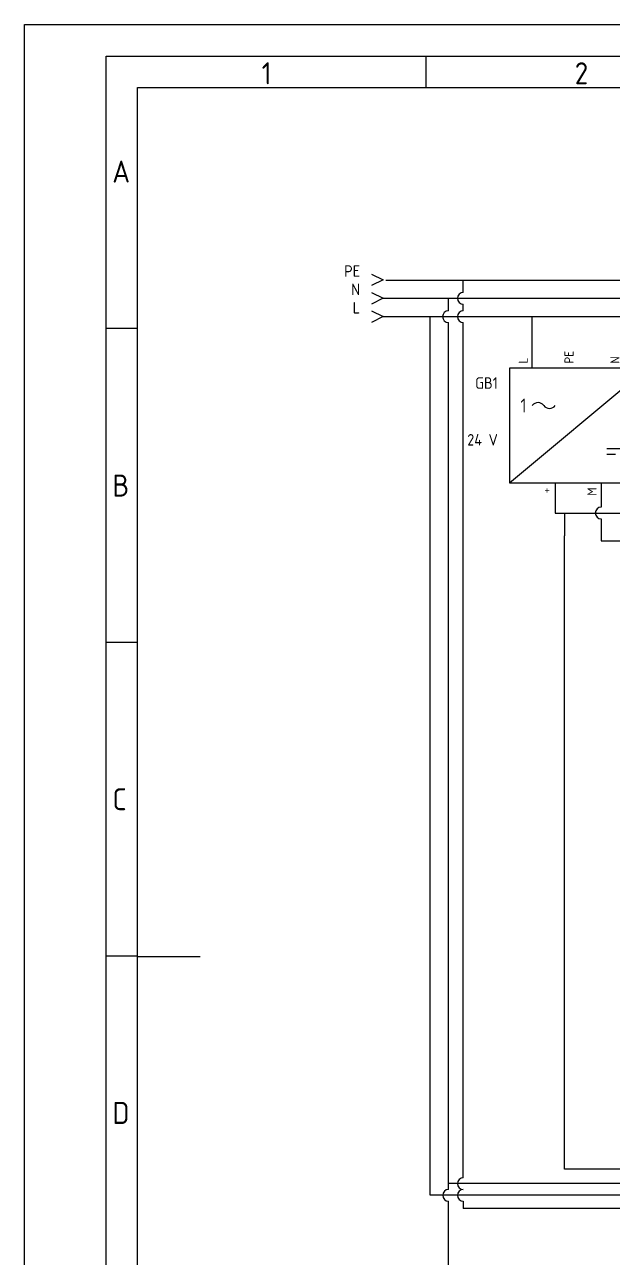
# Model space of a CAD drawing. Header units: millimetres. Extents: x 408 to 981, y 278 to 684.
# Drawn here: x 407.7 to 535.7, y 415.7 to 684.1 of the extents above; entities that cross this region are included whole.
import ezdxf
from ezdxf.enums import TextEntityAlignment as Align

# ---------------------------------------------------------------- set-up
doc = ezdxf.new("R2010")
doc.units = ezdxf.units.MM
for name, color, linetype in [('035', 5, 'Continuous'), ('07', 7, 'Continuous'), ('DESC', 1, 'Continuous'), ('RED_2.5mm^2', 1, 'Continuous'), ('SYMS', 7, 'Continuous'), ('TAGS', 51, 'Continuous'), ('TERMS', 4, 'Continuous')]:
    doc.layers.add(name, color=color, linetype=linetype)
doc.styles.add('ISO Proportional', font='isocp.shx')
doc.styles.add('WD_IEC', font='isocp2.shx', dxfattribs={"width": 0.9, "height": 4})

# ---------------------------------------------------------------- blocks, each defined once
blk = doc.blocks.new('HA1X3Y')
blk.add_lwpolyline([(-2.5, 1.25), (0, 0), (-2.5, -1.25)])
at = {"style": 'WD_IEC'}
blk.add_attdef('DESC1', text='', height=2.5, dxfattribs=at).set_placement((-5, 0.675), align=Align.RIGHT)
at = {"style": 'WD_IEC', "flags": 1}
blk.add_attdef('X1TERM01', (0, 0), '', height=0.32, dxfattribs=at)
at = {"style": 'WD_IEC'}
blk.add_attdef('DESC2', text='', height=2.5, dxfattribs=at).set_placement((-5, -0.675), align=Align.TOP_RIGHT)
blk = doc.blocks.new('VPW1_1PH')
for p, q in [((-5, -25), (25, 0)), ((16.25, -17.5), (21.25, -17.5)), ((16.25, -18.75), (18.125, -18.75)), ((21.25, -18.75), (19.375, -18.75))]:
    blk.add_line(p, q)
blk.add_lwpolyline([(-5, 0), (-5, -25), (25, -25), (25, 0)], close=True)
for centre, start, end in [((1.25, -9.0625), 36.869898, 143.130102), ((3.75, -7.1875), 216.869898, 323.130102)]:
    blk.add_arc(centre, 1.5625, start, end)
at = {"style": 'WD_IEC'}
blk.add_text('1', height=3, dxfattribs=at).set_placement((-1.25, -8.125), align=Align.MIDDLE_RIGHT)
for tag, p in [('TERM01', (-1, 1)), ('TERM02', (9, 1)), ('TERM03', (19, 1))]:
    blk.add_attdef(tag, p, '', height=2, rotation=90, dxfattribs=at)
for tag, p in [('INST', (-7.5, 2.5)), ('LOC', (-7.5, -1)), ('TAG1', (-7.5, -4.5)), ('RATING1', (-7.5, -9)), ('XREF', (-7.5, -13)), ('DESC1', (-7.5, -16.85)), ('DESC2', (-7.5, -20.35)), ('DESC3', (-7.5, -23.85))]:
    blk.add_attdef(tag, text='', height=2.5, dxfattribs=at).set_placement(p, align=Align.RIGHT)
at = {"style": 'WD_IEC', "flags": 1}
for tag, p, height in [('X2TERM01', (0, 0), 0.32), ('X2TERM02', (10, 0), 0.32), ('X2TERM03', (20, 0), 0.32), ('MFG', (27.75, -1), 1.5), ('CAT', (27.75, -3.5), 1.5), ('ASSYCODE', (26, -21.5), 1), ('FAMILY', (26, -23), 1), ('CATDESC', (26, -24.5), 1), ('X8TERM04', (5, -25), 0.32), ('X8TERM05', (15, -25), 0.32)]:
    blk.add_attdef(tag, p, '', height=height, dxfattribs=at)
at = {"style": 'WD_IEC'}
for tag, p in [('TERM04', (4, -26)), ('TERM05', (14, -26))]:
    blk.add_attdef(tag, text='', height=2, rotation=90, dxfattribs=at).set_placement(p, align=Align.RIGHT)
blk = doc.blocks.new('IEC_border_a3')
at = {"layer": '035'}
for p, q in [((64, 292), (64, 287)), ((17.97, 248.58), (12.98, 248.58)), ((17.98, 198.54), (13, 198.54)), ((17.98, 148.54), (13, 148.54))]:
    blk.add_line(p, q, dxfattribs=at)
for points in [[(0, 297), (420, 297), (420, 0), (0, 0)], [(18, 287), (410, 287), (410, 10), (18, 10)]]:
    blk.add_lwpolyline(points, close=True, dxfattribs=at)
at = {"layer": '07'}
blk.add_line((18, 148.5), (28, 148.5), dxfattribs=at)
blk.add_lwpolyline([(13, 292), (415, 292), (415, 5), (13, 5)], close=True, dxfattribs=at)
at = {"layer": '035', "style": 'ISO Proportional'}
for s, p in [('1', (37.81, 287.5)), ('2', (87.73, 287.5)), ('A', (13.98, 271.83)), ('B', (14, 221.79)), ('C', (14, 171.79)), ('D', (14, 121.79))]:
    blk.add_text(s, height=3.5, dxfattribs=at).set_placement(p)

msp = doc.modelspace()

# ---------------------------------------------------------------- linework, layer by layer
at = {"layer": 'RED_2.5mm^2'}
for p, q in [((485.77, 624.54), (880.5, 624.54)), ((500.05, 621.81), (500.05, 624.54)), ((485.77, 620.54), (880.5, 620.54)), ((496.04, 429.23), (496.04, 620.54)), ((518.29, 609.33), (518.29, 620.54)), ((500.05, 431.77), (500.05, 619.27)), ((523.29, 584.33), (523.29, 577.79)), ((523.29, 577.79), (525.32, 577.79)), ((525.32, 577.79), (545.76, 577.79)), ((525.32, 577.79), (525.32, 572.79)), ((525.32, 434.9), (525.32, 572.79)), ((593.38, 434.9), (525.32, 434.9)), ((500.05, 430.5), (500.05, 431.77)), ((549.84, 431.77), (500.05, 431.77)), ((661.6, 429.23), (496.04, 429.23)), ((500.05, 382.63), (500.05, 427.96))]:
    msp.add_line(p, q, dxfattribs=at)
at = {"layer": 'RED_2.5mm^2', "color": 1}
for p, q in [((533.29, 584.33), (533.29, 579.06)), ((533.29, 576.52), (533.29, 571.7)), ((533.29, 571.7), (549.77, 571.7))]:
    msp.add_line(p, q, dxfattribs=at)
at = {"layer": 'RED_2.5mm^2'}
for centre in [(500.01, 620.54), (500.05, 429.23)]:
    msp.add_arc(centre, 1.27, 90, 270, dxfattribs=at)
at = {"layer": 'RED_2.5mm^2', "color": 1}
msp.add_arc((533.29, 577.79), 1.27, 90, 270, dxfattribs=at)
at = {"layer": 'TAGS'}
for p, q in [((486.35, 628.52), (880.5, 628.52)), ((503.26, 625.81), (503.26, 628.54)), ((503.26, 621.81), (503.26, 623.27)), ((503.26, 433.04), (503.26, 619.27)), ((503.26, 427.96), (503.26, 426.39)), ((554.92, 426.39), (503.26, 426.39))]:
    msp.add_line(p, q, dxfattribs=at)
for centre in [(503.26, 624.54), (503.26, 620.54), (503.26, 431.77), (503.26, 429.23)]:
    msp.add_arc(centre, 1.27, 90, 270, dxfattribs=at)

# ---------------------------------------------------------------- block references
at = {"xscale": 1.366054111090824, "yscale": 1.366054111090824, "zscale": 1.366054111090824}
msp.add_blockref('IEC_border_a3', (407.69, 278.4), dxfattribs=at)
at = {"layer": 'SYMS'}
ref = msp.add_blockref('HA1X3Y', (485.77, 628.54), dxfattribs=at)
ref.add_attrib('DESC1', 'PE', dxfattribs={"layer": 'DESC', "height": 2.5, "style": 'WD_IEC'}).set_placement((480.77, 629.22), align=Align.RIGHT)
ref = msp.add_blockref('HA1X3Y', (485.77, 624.54), dxfattribs=at)
ref.add_attrib('DESC1', 'N', dxfattribs={"layer": 'DESC', "height": 2.5, "style": 'WD_IEC'}).set_placement((480.77, 625.22), align=Align.RIGHT)
ref = msp.add_blockref('HA1X3Y', (485.77, 620.54), dxfattribs=at)
ref.add_attrib('DESC1', 'L', dxfattribs={"layer": 'DESC', "height": 2.5, "style": 'WD_IEC'}).set_placement((480.77, 621.22), align=Align.RIGHT)
ref = msp.add_blockref('VPW1_1PH', (518.29, 609.33), dxfattribs=at)
ref.add_attrib('TERM05', 'M', dxfattribs={"layer": 'TERMS', "height": 2, "rotation": 90, "style": 'WD_IEC'}).set_placement((532.29, 583.33), align=Align.RIGHT)
ref.add_attrib('TERM04', '+', dxfattribs={"layer": 'TERMS', "height": 2, "rotation": 90, "style": 'WD_IEC'}).set_placement((522.29, 583.33), align=Align.RIGHT)
ref.add_attrib('TERM03', 'N', (537.29, 610.33), dxfattribs={"layer": 'TERMS', "height": 2, "rotation": 90, "style": 'WD_IEC'})
ref.add_attrib('TERM02', 'PE', (527.29, 610.33), dxfattribs={"layer": 'TERMS', "height": 2, "rotation": 90, "style": 'WD_IEC'})
ref.add_attrib('TERM01', 'L', (517.29, 610.33), dxfattribs={"layer": 'TERMS', "height": 2, "rotation": 90, "style": 'WD_IEC'})
ref.add_attrib('DESC1', '24 V', dxfattribs={"layer": 'DESC', "height": 2.5, "style": 'WD_IEC'}).set_placement((510.79, 592.48), align=Align.RIGHT)
ref.add_attrib('TAG1', 'GB1', dxfattribs={"layer": 'TAGS', "height": 2.5, "style": 'WD_IEC'}).set_placement((510.79, 604.83), align=Align.RIGHT)

doc.saveas('drawing.dxf')
